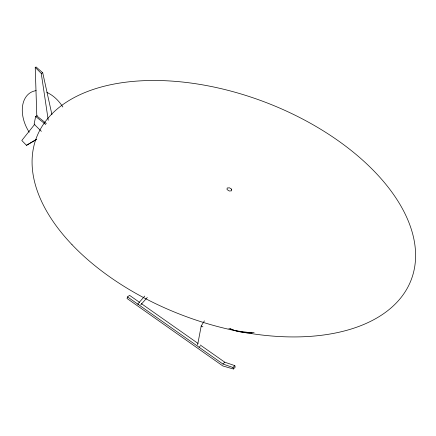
<?xml version="1.0" encoding="UTF-8"?>
<svg xmlns="http://www.w3.org/2000/svg" width="436" height="436" viewBox="0 0 436 436"><rect width="100%" height="100%" fill="white"/><g stroke="black" fill="none" stroke-linecap="round" stroke-linejoin="round"><path stroke-width="0.65" d="M197.59 345.018L201.203 326.008L204.38 320.863M37.327 115.676L35.638 116.472L34.122 124.167L41.376 131.345M139.564 302.371L129.547 295.336L127.53 296.916L127.034 298.464L222.878 365.978L233.418 369.003L235.217 367.139L234.813 365.635L224.736 362.185L200.238 344.985M34.864 124.135L21.8 140.485L26.482 145.324L36.657 139.471M144.73 296.077L137.771 304.045L138.773 304.601M140.708 304.938L147.286 297.439M233.418 369.003L233.015 367.499L234.813 365.635M127.53 296.916L222.916 364.022L224.736 362.185M199.034 347.143L200.102 346.457M26.482 145.324L36.335 139.357M42.723 72.785L36.144 66.997L35.229 67.373L41.251 73.406L42.723 72.785L51.939 114.652M228.862 328.51C236.824 331.393 245.642 333.889 254.128 332.499M252.15 332.946L234.59 330.602L230.252 328.635M222.916 364.022L233.015 367.499M201.203 326.008L202.904 326.842M141.237 303.543L198.015 343.421M46.396 123.53L36.804 115.922L35.229 67.373M35.638 116.472L45.769 124.5M41.251 73.406L48.26 120.282M29.223 132.217A30.842 20.901 61.2 0 1 36.106 90.65M46.886 92.437A30.842 20.901 61.2 0 1 62.833 106.994M231.701 189.219L231.625 190.815L229.298 191.006L227.058 189.595L227.151 188.003L229.467 187.818L231.701 189.219M72.005 244.645A200.402 114.265 20.7 0 0 401.18 297.363A200.402 114.265 20.7 0 0 198.287 84.137A200.402 114.265 20.7 0 0 72.005 244.645"/></g></svg>
